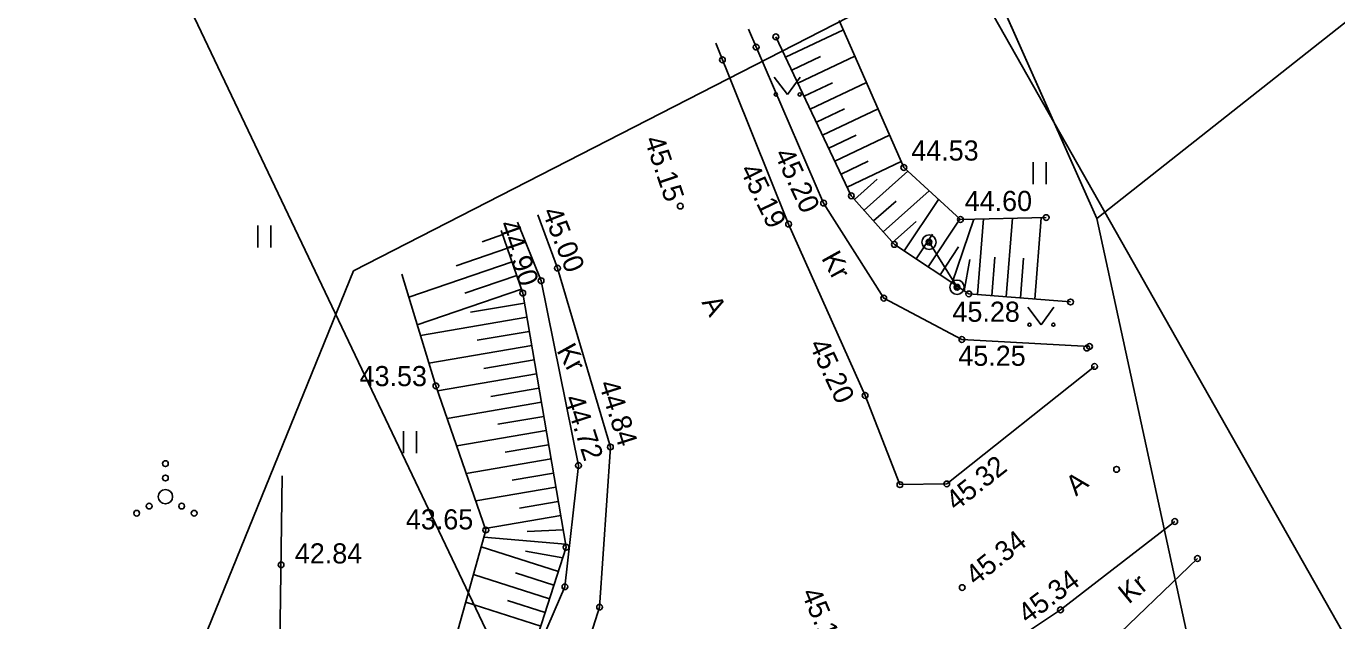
# Model space of a CAD drawing. Extents: x 642058 to 645301, y 6458176 to 6461004.
# Drawn here: x 644169.03 to 644214.61, y 6459322.19 to 6459342.86 of the extents above; entities that cross this region are included whole.
import ezdxf

# ---------------------------------------------------------------- set-up
doc = ezdxf.new("R2010")
doc.units = 0
for name, color, linetype in [('HALJASTUS', 7, 'Continuous'), ('KORGUS', 7, 'Continuous'), ('LIIKLUS', 7, 'Continuous'), ('MOOTMPUNKT', 7, 'Continuous'), ('MOOTPIIR', 7, 'Continuous'), ('PIIR', 7, 'Continuous'), ('RELJEEF', 7, 'Continuous'), ('TEE', 7, 'Continuous')]:
    doc.layers.add(name, color=color, linetype=linetype)

msp = doc.modelspace()

# ---------------------------------------------------------------- linework, layer by layer
at = {"layer": 'HALJASTUS'}
for p, q in [((644195.039, 6459341.096), (644195.502, 6459340.49)), ((644195.502, 6459340.49), (644195.948, 6459341.096)), ((644204.051, 6459338.129), (644204.051, 6459337.368)), ((644204.506, 6459338.129), (644204.506, 6459337.368)), ((644177.081, 6459335.93), (644177.081, 6459335.169)), ((644177.536, 6459335.93), (644177.536, 6459335.169)), ((644203.862, 6459333.088), (644204.325, 6459332.481)), ((644204.325, 6459332.481), (644204.771, 6459333.088)), ((644182.148, 6459328.782), (644182.148, 6459328.02)), ((644182.603, 6459328.782), (644182.603, 6459328.02))]:
    msp.add_line(p, q, dxfattribs=at)
msp.add_lwpolyline([(644173.399, 6459311.85), (644177.794, 6459317.095), (644177.935, 6459327.223)], dxfattribs=at)
for centre, radius in [((644195.101, 6459340.49), 0.055), ((644195.93, 6459340.49), 0.055), ((644203.924, 6459332.481), 0.055), ((644204.753, 6459332.481), 0.055), ((644173.87, 6459327.651), 0.1), ((644173.87, 6459327.151), 0.1), ((644173.87, 6459326.501), 0.25), ((644173.305, 6459326.176), 0.1), ((644174.435, 6459326.176), 0.1), ((644172.87, 6459325.926), 0.1), ((644174.87, 6459325.926), 0.1)]:
    msp.add_circle(centre, radius, dxfattribs=at)
at = {"layer": 'KORGUS'}
for centre in [(644199.552, 6459337.95), (644191.778, 6459336.608), (644196.763, 6459336.711), (644201.519, 6459336.141), (644195.546, 6459335.981), (644187.507, 6459334.451), (644186.298, 6459333.584), (644201.809, 6459333.554), (644201.573, 6459331.968), (644183.279, 6459330.353), (644198.204, 6459330.02), (644189.346, 6459328.229), (644188.238, 6459327.589), (644201.044, 6459326.945), (644185.013, 6459325.343), (644177.892, 6459324.132), (644201.583, 6459323.342)]:
    msp.add_circle(centre, 0.1, dxfattribs=at)
at = {"layer": 'LIIKLUS'}
msp.add_line((644200.428, 6459335.353), (644201.402, 6459333.785), dxfattribs=at)
for centre, radius in [((644200.428, 6459335.353), 0.25), ((644200.428, 6459335.353), 0.05), ((644201.402, 6459333.785), 0.25), ((644201.402, 6459333.785), 0.05)]:
    msp.add_circle(centre, radius, dxfattribs=at)
at = {"layer": 'MOOTMPUNKT'}
for centre in [(644194.415, 6459342.137), (644195.1, 6459342.494), (644193.243, 6459341.692), (644197.726, 6459336.964), (644204.503, 6459336.208), (644199.222, 6459335.273), (644200.428, 6459335.353), (644186.937, 6459334.013), (644198.854, 6459333.405), (644201.402, 6459333.785), (644205.351, 6459333.272), (644205.914, 6459331.67), (644206.009, 6459331.725), (644206.186, 6459331.031), (644206.951, 6459327.452), (644199.418, 6459326.92), (644208.974, 6459325.639), (644187.806, 6459324.741), (644209.763, 6459324.353), (644187.765, 6459323.37), (644188.969, 6459322.662), (644205.002, 6459322.568)]:
    msp.add_circle(centre, 0.1, dxfattribs=at)
at = {"layer": 'MOOTPIIR'}
msp.add_lwpolyline([(644215.384, 6459320.802), (644201.559, 6459345.199), (644180.415, 6459334.356), (644173.909, 6459318.362), (644132.977, 6459286.376), (644049.215, 6459223.215), (644006.657, 6459206.138), (643914.763, 6459145.688), (643865.157, 6459105.57), (643803.352, 6459055.421), (643773.805, 6459034.277), (643720.945, 6458997.14), (643689.501, 6458973.015), (643658.056, 6458947.263), (643618.209, 6458919.071), (643594.354, 6458898.198), (643579.445, 6458880.85), (643559.657, 6458854.013), (643498.394, 6458756.969), (643471.829, 6458715.766), (643425.475, 6458678.087)], dxfattribs=at)
at = {"layer": 'PIIR'}
msp.add_lwpolyline([(644184.74, 6459437.23), (644178.25, 6459399.05), (644206.27, 6459336.18), (644246.85, 6459368.21), (644284.61, 6459484.13)], close=True, dxfattribs=at)
for points in [[(644028.91, 6458616.87), (643968.75, 6458761.72), (643962.45, 6458790.92), (643965.01, 6458816.57), (643973.46, 6458840.76), (644027.37, 6458924.56), (644080.06, 6459005.59), (644147.07, 6459139.42), (644210.46, 6459272.41), (644213.97, 6459300.66), (644206.27, 6459336.18), (644178.25, 6459399.05)], [(643656.9, 6458899.63), (643722.88, 6458947.92), (643718.63, 6458952.16), (643800.07, 6459009.21), (643793.52, 6459014.42), (643827.31, 6459038.06), (643847.13, 6459051.93), (643867.91, 6459066.47), (643889.9, 6459081.86), (643927.84, 6459108.41), (643964.95, 6459134.38), (643993.52, 6459154.38), (644023.03, 6459175.03), (644190.9, 6459291.39), (644186.56, 6459318.64), (644157.96, 6459378.66), (644153.6, 6459299.18), (644034.36, 6459208.07), (644022.77, 6459217.59), (643809.18, 6459067.72), (643646.86, 6458953.41)], [(644157.96, 6459378.66), (644186.56, 6459318.64), (644190.9, 6459291.39), (644132.49, 6459146.06), (644066.16, 6459013.55), (644013.93, 6458933.24), (643960.78, 6458849.45), (643955.65, 6458838.37), (643949.27, 6458820.05), (643946.29, 6458790), (643953.41, 6458756.92), (644014.03, 6458610.97)]]:
    msp.add_lwpolyline(points, dxfattribs=at)
at = {"layer": 'RELJEEF'}
for p, q in [((644197.449, 6459342.736), (644195.438, 6459341.781)), ((644196.651, 6459341.804), (644195.653, 6459341.33)), ((644197.851, 6459341.82), (644195.867, 6459340.878)), ((644197.067, 6459340.894), (644196.082, 6459340.426)), ((644198.254, 6459340.904), (644196.296, 6459339.975)), ((644197.483, 6459339.985), (644196.511, 6459339.523)), ((644198.656, 6459339.988), (644196.725, 6459339.071)), ((644197.899, 6459339.075), (644196.94, 6459338.62)), ((644199.059, 6459339.073), (644197.154, 6459338.168)), ((644198.314, 6459338.166), (644197.369, 6459337.716)), ((644199.461, 6459338.157), (644197.583, 6459337.265)), ((644199.697, 6459337.817), (644198.168, 6459336.464)), ((644198.63, 6459337.541), (644197.837, 6459336.839)), ((644200.437, 6459337.136), (644198.831, 6459335.715)), ((644199.283, 6459336.783), (644198.499, 6459336.09)), ((644200.756, 6459336.842), (644199.563, 6459335.047)), ((644199.984, 6459336.069), (644199.162, 6459335.341)), ((644201.501, 6459336.157), (644200.396, 6459334.493)), ((644201.989, 6459336.152), (644201.229, 6459333.94)), ((644202.321, 6459336.159), (644202.111, 6459333.53)), ((644203.326, 6459336.182), (644203.108, 6459333.451)), ((644204.33, 6459336.204), (644204.105, 6459333.371)), ((644185.601, 6459335.614), (644184.892, 6459335.37)), ((644200.554, 6459335.635), (644199.979, 6459334.77)), ((644183.977, 6459334.527), (644185.763, 6459335.141)), ((644201.456, 6459335.185), (644200.812, 6459334.216)), ((644182.337, 6459333.436), (644185.926, 6459334.668)), ((644201.848, 6459334.755), (644201.645, 6459333.663)), ((644202.716, 6459334.83), (644202.61, 6459333.49)), ((644203.717, 6459334.802), (644203.607, 6459333.411)), ((644184.286, 6459333.576), (644186.088, 6459334.195)), ((644182.629, 6459332.479), (644186.251, 6459333.722)), ((644184.476, 6459332.914), (644186.358, 6459333.235)), ((644182.742, 6459332.111), (644186.442, 6459332.742)), ((644184.707, 6459331.939), (644186.526, 6459332.249)), ((644183.036, 6459331.147), (644186.61, 6459331.756)), ((644184.939, 6459330.964), (644186.694, 6459331.263)), ((644183.338, 6459330.184), (644186.778, 6459330.771)), ((644185.183, 6459329.991), (644186.862, 6459330.278)), ((644183.669, 6459329.226), (644186.946, 6459329.785)), ((644185.432, 6459329.019), (644187.03, 6459329.292)), ((644184.001, 6459328.268), (644187.114, 6459328.799)), ((644185.682, 6459328.048), (644187.198, 6459328.306)), ((644184.332, 6459327.31), (644187.282, 6459327.813)), ((644185.932, 6459327.076), (644187.366, 6459327.32)), ((644184.664, 6459326.352), (644187.45, 6459326.827)), ((644186.182, 6459326.104), (644187.534, 6459326.335)), ((644184.995, 6459325.394), (644187.618, 6459325.842)), ((644186.454, 6459325.289), (644187.702, 6459325.349)), ((644184.943, 6459325.092), (644187.786, 6459324.856)), ((644184.851, 6459324.762), (644187.536, 6459323.9)), ((644186.392, 6459324.608), (644187.689, 6459324.376)), ((644184.582, 6459323.798), (644187.23, 6459322.948)), ((644186.05, 6459323.852), (644187.383, 6459323.424)), ((644184.313, 6459322.834), (644186.924, 6459321.996)), ((644185.763, 6459322.894), (644187.077, 6459322.472))]:
    msp.add_line(p, q, dxfattribs=at)
for points in [[(644197.306, 6459343.061), (644199.552, 6459337.95), (644201.519, 6459336.141), (644204.503, 6459336.208)], [(644205.351, 6459333.272), (644201.809, 6459333.554), (644199.222, 6459335.273), (644197.726, 6459336.964), (644195.1, 6459342.494)], [(644034.525, 6459204.457), (644035.951, 6459204.615), (644044.406, 6459210.684), (644056.766, 6459220.424), (644073.498, 6459231.768), (644087.019, 6459242.527), (644103.946, 6459255.423), (644117.833, 6459266.157), (644134.359, 6459278.916), (644142.763, 6459285.753), (644159.081, 6459297.575), (644173.42, 6459308.323), (644176.766, 6459310.523), (644181.824, 6459315.388), (644186.2, 6459319.74), (644187.806, 6459324.741), (644186.298, 6459333.584), (644185.552, 6459335.757)], [(644182.091, 6459334.241), (644183.279, 6459330.353), (644185.013, 6459325.343), (644183.775, 6459320.903), (644180.011, 6459318.131), (644175.021, 6459313.727), (644171.877, 6459310.357), (644157.651, 6459299.676), (644141.696, 6459287.732), (644133.006, 6459280.742), (644116.389, 6459267.734), (644102.452, 6459257.217), (644085.166, 6459244.659), (644071.651, 6459234.028), (644055.319, 6459222.081), (644042.63, 6459212.266), (644035.201, 6459205.778), (644034.525, 6459204.457)]]:
    msp.add_lwpolyline(points, dxfattribs=at)
at = {"layer": 'TEE'}
for points in [[(644206.009, 6459331.725), (644201.573, 6459331.968), (644198.854, 6459333.405), (644196.763, 6459336.711), (644194.144, 6459342.764)], [(644193.009, 6459342.273), (644195.546, 6459335.981), (644198.204, 6459330.02), (644199.418, 6459326.92), (644201.044, 6459326.945), (644206.186, 6459331.031)], [(644015.409, 6459186.031), (644031.259, 6459197.191), (644046.73, 6459208.406), (644058.868, 6459217.515), (644075.161, 6459229.341), (644088.843, 6459239.822), (644105.81, 6459252.662), (644119.918, 6459263.305), (644136.248, 6459276.121), (644145.09, 6459283.175), (644161.182, 6459295.276), (644174.993, 6459305.914), (644177.752, 6459308.025), (644182.662, 6459312.023), (644187.45, 6459317.861), (644188.969, 6459322.662), (644189.346, 6459328.229), (644187.507, 6459334.451), (644186.819, 6459336.3)], [(644186.117, 6459336.051), (644186.937, 6459334.013), (644188.238, 6459327.589), (644187.765, 6459323.37), (644185.613, 6459318.406), (644181.505, 6459313.207), (644176.95, 6459309.011), (644174.321, 6459306.98), (644159.945, 6459296.468), (644144.15, 6459284.152), (644135.418, 6459277.44), (644118.922, 6459264.795), (644104.945, 6459253.798), (644088.028, 6459240.95), (644074.384, 6459230.486), (644058.313, 6459218.436), (644045.885, 6459209.543), (644030.572, 6459198.243), (644013.966, 6459187.936)], [(644208.974, 6459325.639), (644205.002, 6459322.568), (644203.891, 6459321.823), (644202.323, 6459319.87), (644202.819, 6459317.725), (644205.356, 6459308.325), (644207.047, 6459299.737)], [(644208.085, 6459300.22), (644205.971, 6459308.695), (644204.672, 6459313.866), (644204.615, 6459315.806), (644205.284, 6459318.667), (644206.481, 6459321.199), (644209.763, 6459324.353)]]:
    msp.add_lwpolyline(points, dxfattribs=at)

# ---------------------------------------------------------------- texts
at = {"layer": 'KORGUS'}
for s, rotation, p in [('45.15', 288.7258, (644190.521, 6459338.919)), ('45.20', 294.969, (644195.034, 6459338.422)), ('45.19', 296.0211, (644193.836, 6459337.873)), ('45.00', 291.5995, (644186.963, 6459336.412)), ('44.90', 288.778, (644185.459, 6459335.98)), ('45.20', 295.0426, (644196.242, 6459331.796)), ('44.84', 287.488, (644188.937, 6459330.431)), ('44.72', 287.9044, (644187.731, 6459329.923)), ('45.32', 38.4718, (644201.364, 6459325.979)), ('45.34', 38.4718, (644202.047, 6459323.383)), ('45.34', 36.8969, (644203.856, 6459322.056)), ('45.13', 292.8133, (644195.975, 6459323.16))]:
    msp.add_text(s, height=0.7, rotation=rotation, dxfattribs=at).set_placement(p)
for s, p in [('44.53', (644199.812, 6459338.19)), ('44.60', (644201.669, 6459336.436)), ('45.28', (644201.244, 6459332.584)), ('45.25', (644201.448, 6459331.053)), ('43.53', (644180.624, 6459330.346)), ('43.65', (644182.234, 6459325.363)), ('42.84', (644178.372, 6459324.18))]:
    msp.add_text(s, height=0.7, dxfattribs=at).set_placement(p)
at = {"layer": 'TEE'}
for s, rotation, p in [('Kr', 299.0206, (644196.667, 6459334.798)), ('A', 299.0206, (644192.505, 6459333.26)), ('Kr', 299.0206, (644187.46, 6459331.585)), ('A', 39.4317, (644205.543, 6459326.5)), ('Kr', 39.4317, (644207.373, 6459322.746))]:
    msp.add_text(s, height=0.7, rotation=rotation, dxfattribs=at).set_placement(p)

doc.saveas('drawing.dxf')
